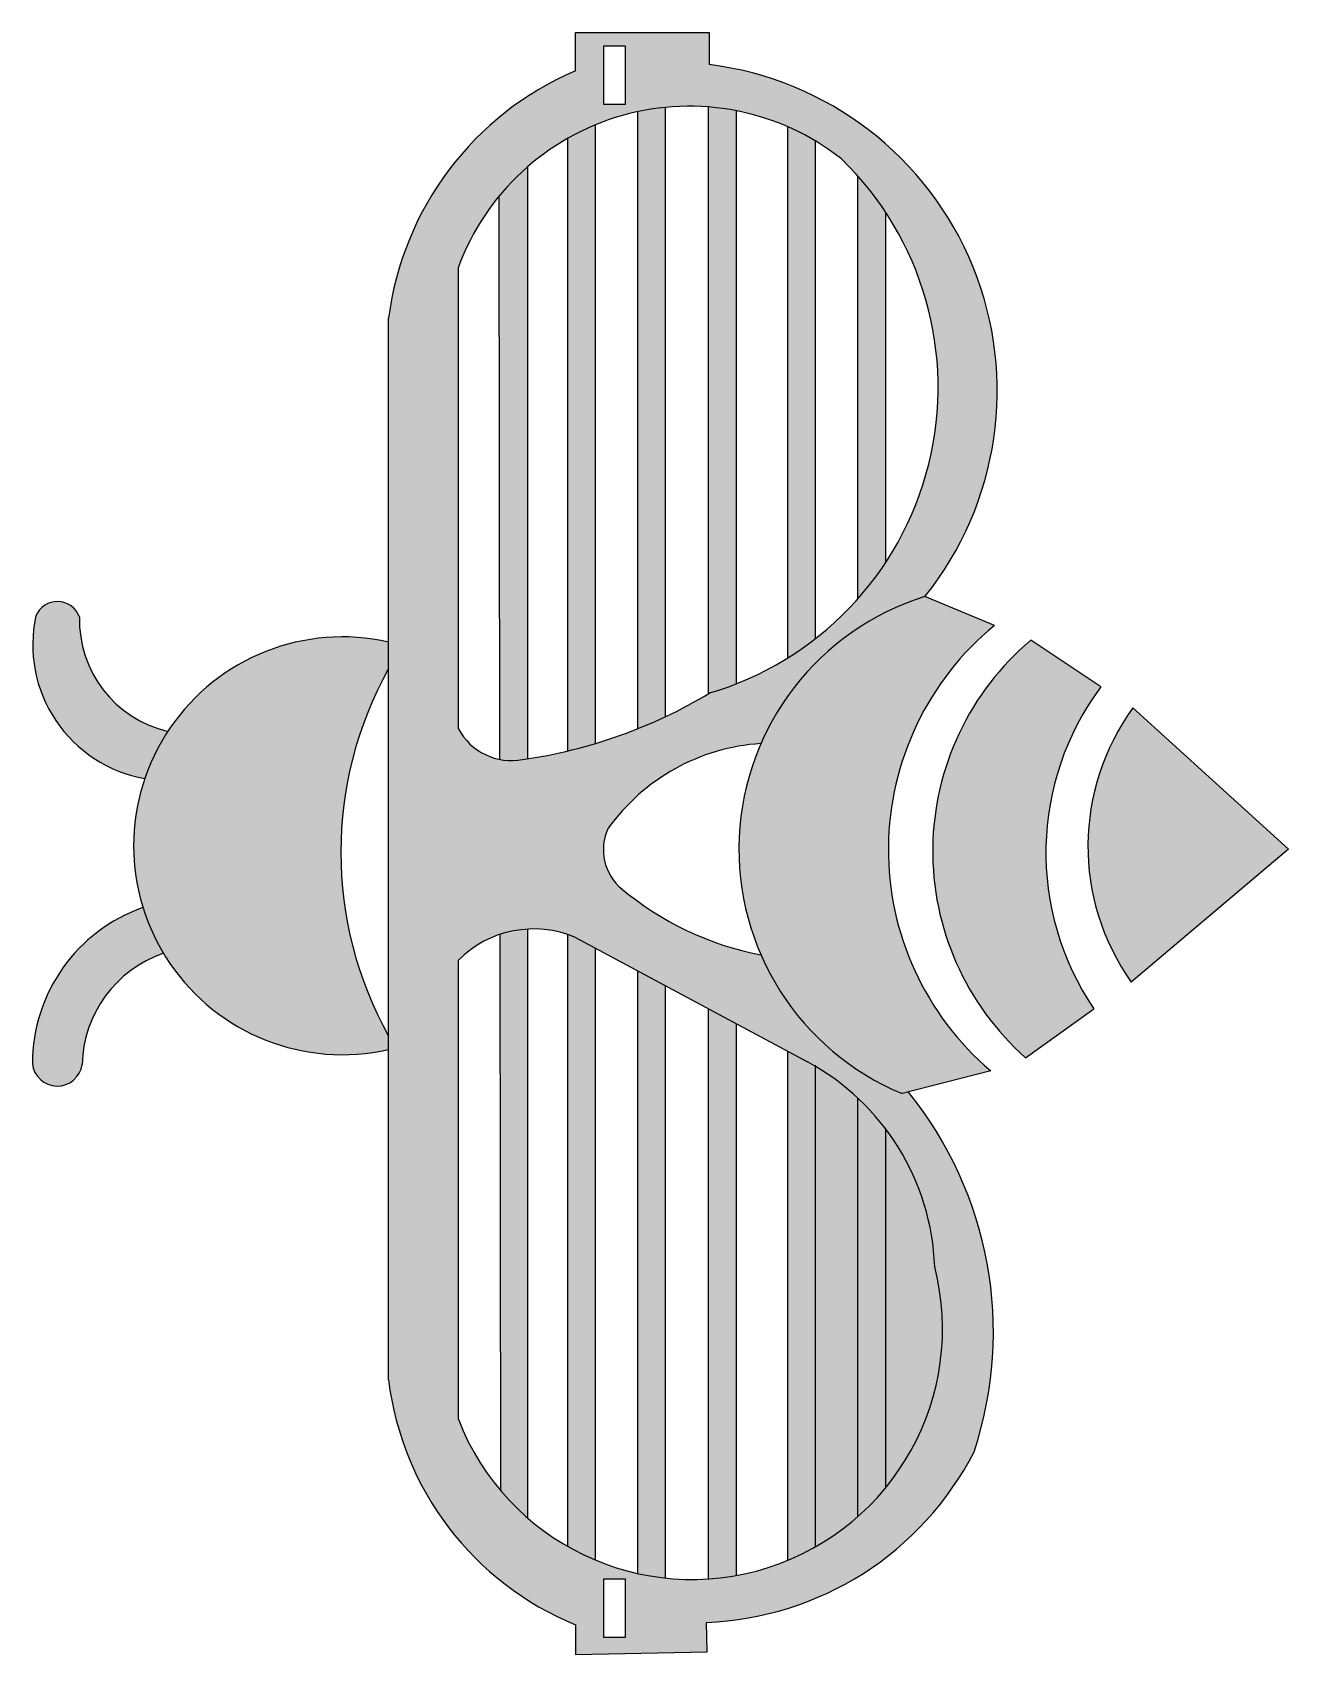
# Model space of a CAD drawing. Header units: millimetres. Extents: x -88727164121 to 1409438023, y -488056698 to 235964078476.
# Drawn here: x -109683197 to -109579107, y 8728368227 to 8728502595 of the extents above; entities that cross this region are included whole.
import ezdxf

# ---------------------------------------------------------------- set-up
doc = ezdxf.new("R2010")
doc.units = ezdxf.units.MM
doc.header["$MEASUREMENT"] = 0

msp = doc.modelspace()

# ---------------------------------------------------------------- hatches: boundary and pattern name
at = {"true_color": 0x000000}
h = msp.add_hatch(color=18, dxfattribs=at)
h.dxf.hatch_style = 1
h.paths.add_polyline_path([(-109653685.5, 8728390976.2, 0.27150018), (-109638202.6, 8728370701), (-109638202.6, 8728368227.1), (-109627285.1, 8728368460.9), (-109627337.2, 8728370894.1, 0.27089577), (-109605171.3, 8728385019.7, 0.25588355), (-109610612.9, 8728414824.3), (-109611127.6, 8728414691.6, -0.19411506), (-109622827.9, 8728426184.3, -0.12691681), (-109634352.3, 8728431644, -0.34572319), (-109635480.4, 8728436669.5, -0.22515501), (-109622831.2, 8728443685.8, -0.21807048), (-109609241.8, 8728455868.6, 0.58720284), (-109627132.6, 8728499933), (-109627132.6, 8728502595.1), (-109638202.6, 8728502595.1), (-109638202.6, 8728499417.7, 0.26600951), (-109653685.5, 8728478924)])
h.paths.add_polyline_path([(-109638202.6, 8728427620), (-109619163, 8728417429.5, -0.26829116), (-109608426.9, 8728400335.9, -0.94181729), (-109647904.4, 8728387717.7), (-109647904.4, 8728425733.4, -0.30843154)], flags=16)
h.paths.add_polyline_path([(-109647904.4, 8728444919.4), (-109647904.4, 8728483143.9, -0.50889565), (-109616153.8, 8728492122.1, -0.5739329), (-109627054.5, 8728447890.7, -0.1002609), (-109642574.1, 8728442363.8, -0.3267082)], flags=16)
h.paths.add_polyline_path([(-109635878.4, 8728374475), (-109634056.6, 8728374475), (-109634056.6, 8728369667.1), (-109635878.4, 8728369667.1)], flags=16)
h.paths.add_polyline_path([(-109635878.4, 8728496664), (-109635878.4, 8728501472), (-109634056.6, 8728501472), (-109634056.6, 8728496664)], flags=16)
h = msp.add_hatch(color=18, dxfattribs=at)
h.dxf.hatch_style = 1
h.paths.add_polyline_path([(-109642148.1, 8728428321.1, 0.06668861), (-109644437.1, 8728427886.3), (-109644383.8, 8728381791.6, 0.03835744), (-109642148.1, 8728379529.5)])
h.paths.add_polyline_path([(-109636528.7, 8728426724.1), (-109638202.6, 8728427620, 0.01921768), (-109638831.7, 8728427862.4), (-109638831.7, 8728377179.2, 0.03092937), (-109636528.7, 8728376047.8)])
h.paths.add_polyline_path([(-109630741.2, 8728423626.4), (-109633044.2, 8728424859.1), (-109633044.2, 8728374944.5, 0.0281253), (-109630741.2, 8728374567.5)])
h.paths.add_polyline_path([(-109624865.5, 8728420481.6), (-109627168.5, 8728421714.2), (-109627168.5, 8728374496.5, 0.02796417), (-109624865.5, 8728374779.4)])
h.paths.add_polyline_path([(-109618310.8, 8728493603.4, 0.03174291), (-109620613.8, 8728494785.2), (-109620613.8, 8728450776.8, 0.02662233), (-109618310.8, 8728452381.9)])
h.paths.add_polyline_path([(-109624865.5, 8728496106.7, 0.02849545), (-109627168.5, 8728496419.7), (-109627168.5, 8728447857.3, 0.02307266), (-109624865.5, 8728448642.9)])
h.paths.add_polyline_path([(-109630741.2, 8728496385.6, 0.02857567), (-109633044.2, 8728496027.3), (-109633044.2, 8728444913.6, 0.01513942), (-109630741.2, 8728445916.9)])
h.paths.add_polyline_path([(-109636528.7, 8728494945.7, 0.03141338), (-109638831.7, 8728493823.8), (-109638831.7, 8728443076.6, 0.01437282), (-109636528.7, 8728443696.3)])
h.paths.add_polyline_path([(-109642148.1, 8728491477.1, 0.04149812), (-109644507.8, 8728489054.9), (-109644453.8, 8728442372.1, 0.09471287), (-109642574.1, 8728442363.8, 0.00259521), (-109642148.1, 8728442427.1)])
h.paths.add_polyline_path([(-109612483.5, 8728487684.8, 0.03594283), (-109614786.5, 8728490692), (-109614786.5, 8728455689.2, 0.03594283), (-109612483.5, 8728458696.4)])
h = msp.add_hatch(color=18, dxfattribs=at)
h.dxf.hatch_style = 1
h.paths.add_polyline_path([(-109653685.5, 8728449901.8), (-109653685.5, 8728452098.4, 1.25155429), (-109653685.5, 8728418341.4), (-109653685.5, 8728419458.9, -0.25971272)])
h.paths.add_polyline_path([(-109611127.6, 8728414691.6), (-109603792.6, 8728416582.6, -0.46777603), (-109603486.2, 8728453466.1), (-109609241.8, 8728455868.6, 0.70158364)])
h.paths.add_polyline_path([(-109600898.5, 8728417665.3), (-109595236.8, 8728421724.2, -0.31972974), (-109594651.9, 8728448398.7), (-109600471.8, 8728452244.3, 0.4574174)])
h.paths.add_polyline_path([(-109592149.3, 8728423937.7), (-109579107.2, 8728434952), (-109591998.5, 8728446645.4, 0.32213512)])
at = {"true_color": 0xf8d731}
h = msp.add_hatch(color=40, dxfattribs=at)
h.dxf.hatch_style = 1
h.paths.add_polyline_path([(-109672344.2, 8728426317.2, -0.06015553), (-109674036.8, 8728430105.2, 0.31850391), (-109683197.1, 8728417183.8, 0.8845266), (-109679078.1, 8728417093.3, -0.31407585)])
h.paths.add_polyline_path([(-109673886.5, 8728440797.2, -0.06296337), (-109671982.9, 8728444698.8, -0.35455133), (-109679304.4, 8728454174.1, 0.68539477), (-109682911.9, 8728454259.2, 0.42635642)])
at = {"true_color": 0x000000}
h = msp.add_hatch(color=18, dxfattribs=at)
h.dxf.hatch_style = 1
h.paths.add_polyline_path([(-109618310.8, 8728416952.8, -0.25535257), (-109608426.9, 8728400335.9, -0.37306579), (-109620613.8, 8728376025.3), (-109620613.8, 8728418206), (-109618310.8, 8728416973.3)])
h = msp.add_hatch(color=18, dxfattribs=at)
h.dxf.hatch_style = 1
h.paths.add_polyline_path([(-109612483.5, 8728411746.4, 0.04279507), (-109614786.5, 8728414308.8), (-109614786.5, 8728379664, 0.04005654), (-109612483.5, 8728382056.7)])

# ---------------------------------------------------------------- linework, layer by layer
at = {"color": 18, "true_color": 0x000000}
for p, q in [((-109638202.6, 8728502595.1), (-109627132.6, 8728502595.1)), ((-109638202.6, 8728499417.7), (-109638202.6, 8728502595.1)), ((-109633044.2, 8728444913.6), (-109633044.2, 8728496027.3)), ((-109630741.2, 8728445916.9), (-109630741.2, 8728496385.6)), ((-109627168.5, 8728447822.3), (-109627168.5, 8728496419.7)), ((-109624865.5, 8728448642.9), (-109624865.5, 8728496106.7)), ((-109636528.7, 8728443696.3), (-109636528.7, 8728494945.7)), ((-109620613.8, 8728450776.8), (-109620613.8, 8728494785.2)), ((-109638831.7, 8728443076.6), (-109638831.7, 8728493823.8)), ((-109618310.8, 8728452381.9), (-109618310.8, 8728493603.4)), ((-109642148.1, 8728442427.1), (-109642148.1, 8728491477.1)), ((-109614786.5, 8728455689.2), (-109614786.5, 8728490692)), ((-109644453.8, 8728442372.1), (-109644507.8, 8728489054.9)), ((-109612483.5, 8728458696.4), (-109612483.5, 8728487684.8)), ((-109647904.4, 8728444919.4), (-109647904.4, 8728483143.9)), ((-109653685.5, 8728390976.2), (-109653685.5, 8728478924)), ((-109603486.2, 8728453466.1), (-109609241.8, 8728455868.6)), ((-109594651.9, 8728448398.7), (-109600471.8, 8728452244.3)), ((-109579107.2, 8728434952), (-109591998.5, 8728446645.4)), ((-109579107.2, 8728434952), (-109592149.3, 8728423937.7)), ((-109644383.8, 8728381791.6), (-109644437.1, 8728427886.3)), ((-109642148.1, 8728379529.5), (-109642148.1, 8728428321.1)), ((-109638831.7, 8728377179.2), (-109638831.7, 8728427862.4)), ((-109638202.6, 8728427620), (-109618960.9, 8728417321.3)), ((-109636528.7, 8728376047.8), (-109636528.7, 8728426724.1)), ((-109647904.4, 8728387717.7), (-109647904.4, 8728425733.4)), ((-109633044.2, 8728374944.5), (-109633044.2, 8728424862.7)), ((-109630741.2, 8728374527.3), (-109630741.2, 8728423631.7)), ((-109627168.5, 8728374469.9), (-109627168.5, 8728421721.9)), ((-109600898.5, 8728417665.3), (-109595236.8, 8728421724.2)), ((-109624865.5, 8728374764), (-109624865.5, 8728420490.9)), ((-109620613.8, 8728376038), (-109620613.8, 8728418218.2)), ((-109618310.8, 8728377182.8), (-109618310.8, 8728417052.8)), ((-109603792.6, 8728416582.6), (-109611127.6, 8728414691.6)), ((-109614786.5, 8728379664), (-109614786.5, 8728414356.4)), ((-109612483.5, 8728382056.7), (-109612483.5, 8728411779.7)), ((-109638202.6, 8728370701), (-109638202.6, 8728368227.1)), ((-109627285.1, 8728368460.9), (-109627337.2, 8728370894.1)), ((-109638202.6, 8728368227.1), (-109627285.1, 8728368460.9))]:
    msp.add_line(p, q, dxfattribs=at)
at = {"color": 1}
msp.add_line((-109627132.6, 8728502595.1), (-109627132.6, 8728499933), dxfattribs=at)
at = {"color": 18, "true_color": 0x000000}
for points in [[(-109635878.4, 8728496664), (-109634056.6, 8728496664), (-109634056.6, 8728501472), (-109635878.4, 8728501472)], [(-109635878.4, 8728369667.1), (-109634056.6, 8728369667.1), (-109634056.6, 8728374475), (-109635878.4, 8728374475)]]:
    msp.add_lwpolyline(points, close=True, dxfattribs=at)
for centre, radius, start, end in [((-109628046.6, 8728475649.5), 25847.1, 113.136743, 172.721754), ((-109630478.8, 8728472910.3), 27229.1, 321.254653, 82.940971), ((-109628760.7, 8728476074.6), 20407.3, 51.846664, 159.732064), ((-109634524.5, 8728473190.6), 26379.6, 286.191559, 45.861357), ((-109602734.1, 8728434938.9), 21918.1, 107.272211, 247.483697), ((-109681124.6, 8728453519), 1934.6, 19.795566, 157.501805), ((-109671940.5, 8728451858.4), 11231, 167.656854, 260.022035), ((-109669802.3, 8728453950), 9504.7, 178.648699, 256.736796), ((-109588240.6, 8728434896.4), 24026.3, 129.385883, 229.662171), ((-109657504.6, 8728435219.9), 17305.2, 77.250173, 282.749827), ((-109585740.4, 8728434770.3), 22855, 130.132619, 228.453397), ((-109626357.7, 8728434680.3), 31281, 150.88245, 209.11755), ((-109648457, 8728483436.4), 41491.7, 278.151067, 301.052649), ((-109576219.5, 8728434650.9), 22994.7, 143.282759, 214.205211), ((-109576279.8, 8728435186.7), 19452, 143.908451, 215.330702), ((-109643492.5, 8728447285), 5006.2, 208.20017, 280.570765), ((-109621760.3, 8728426844.7), 16875.1, 93.638736, 144.394092), ((-109631716.6, 8728434875), 4169.7, 154.508082, 230.793898), ((-109618008.9, 8728451249.3), 25524.1, 229.946819, 259.117206), ((-109669503.5, 8728417183.8), 13693.5, 109.332486, 180), ((-109641669.8, 8728419561), 8773.2, 66.721683, 135.287314), ((-109669093.4, 8728416873.9), 9987.2, 108.995975, 178.740958), ((-109681132, 8728417391.9), 2075.5, 185.753691, 351.728186), ((-109628576.6, 8728399598.6), 20163.3, 2.095641, 61.517284), ((-109635104.8, 8728394953.6), 31538.8, 341.640769, 39.053131), ((-109628544.1, 8728395210.7), 20759.8, 201.157882, 14.292939), ((-109628650.6, 8728394044.5), 25222.2, 186.987269, 247.745926), ((-109628333.7, 8728396911.9), 26036.9, 272.193269, 332.822852)]:
    msp.add_arc(centre, radius, start, end, dxfattribs=at)

doc.saveas('drawing.dxf')
